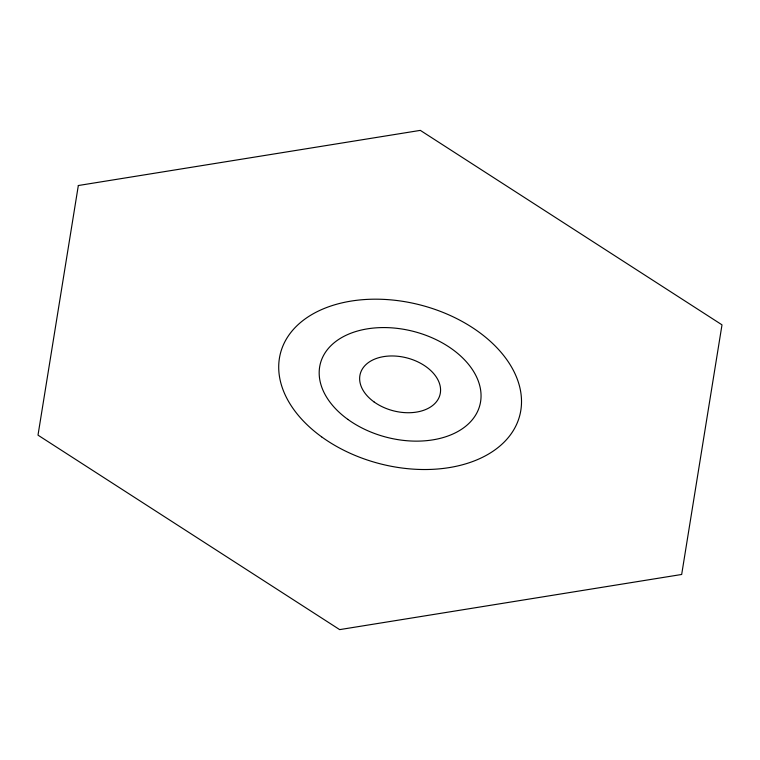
<?xml version="1.0" encoding="UTF-8"?>
<svg xmlns="http://www.w3.org/2000/svg" width="760" height="760" viewBox="0 0 760 760"><rect width="100%" height="100%" fill="white"/><g stroke="black" fill="none" stroke-linecap="round" stroke-linejoin="round"><path stroke-width="1.14" d="M78.328 185.525L38 435.157L339.673 629.622L681.672 574.475L722 324.843L420.327 130.378L78.328 185.525M347.785 419.349A82.412 54.606 14.6 0 0 479.75 405.584A82.412 54.606 14.6 0 0 372.808 328.13A82.412 54.606 14.6 0 0 347.785 419.349M373.948 401.85A41.211 27.303 14.6 0 0 439.926 394.962A41.211 27.303 14.6 0 0 386.46 356.24A41.211 27.303 14.6 0 0 373.948 401.85M321.623 436.848A123.623 81.909 14.6 0 0 519.564 416.195A123.623 81.909 14.6 0 0 359.157 300.019A123.623 81.909 14.6 0 0 321.623 436.848"/></g></svg>
